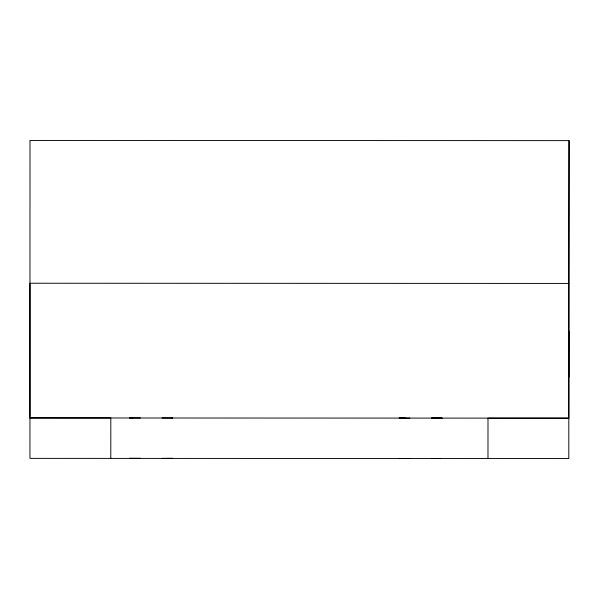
<?xml version="1.0" encoding="UTF-8"?>
<svg xmlns="http://www.w3.org/2000/svg" width="599" height="599" viewBox="0 0 599 599"><rect width="100%" height="100%" fill="white"/><g stroke="black" fill="none" stroke-linecap="round" stroke-linejoin="round"><path stroke-width="0.9" d="M110.8 458.37L110.822 417.952L29.965 417.952L29.95 283.237L568.81 283.432L568.81 458.557L29.95 458.37L30.002 140.443L569.05 140.63L568.825 418.147L487.998 418.147L487.983 458.557M568.81 283.432L569.05 140.63M172.025 417.99L172.767 417.982L162 417.975M399.803 458.512L399.069 458.512L409.836 458.52M132.551 417.967L129.654 417.967L140.428 417.975M29.965 417.952L568.825 418.147M405.403 418.117L399.084 418.117L409.858 418.124M431.415 418.139L442.197 418.139L431.43 418.124M166.425 458.377L172.744 458.377L161.977 458.37M439.284 458.534L440.722 458.534L431.407 458.52M568.908 331.254L568.908 377.056M130.372 458.362L129.639 458.362L140.406 458.37L130.372 458.362"/></g></svg>
